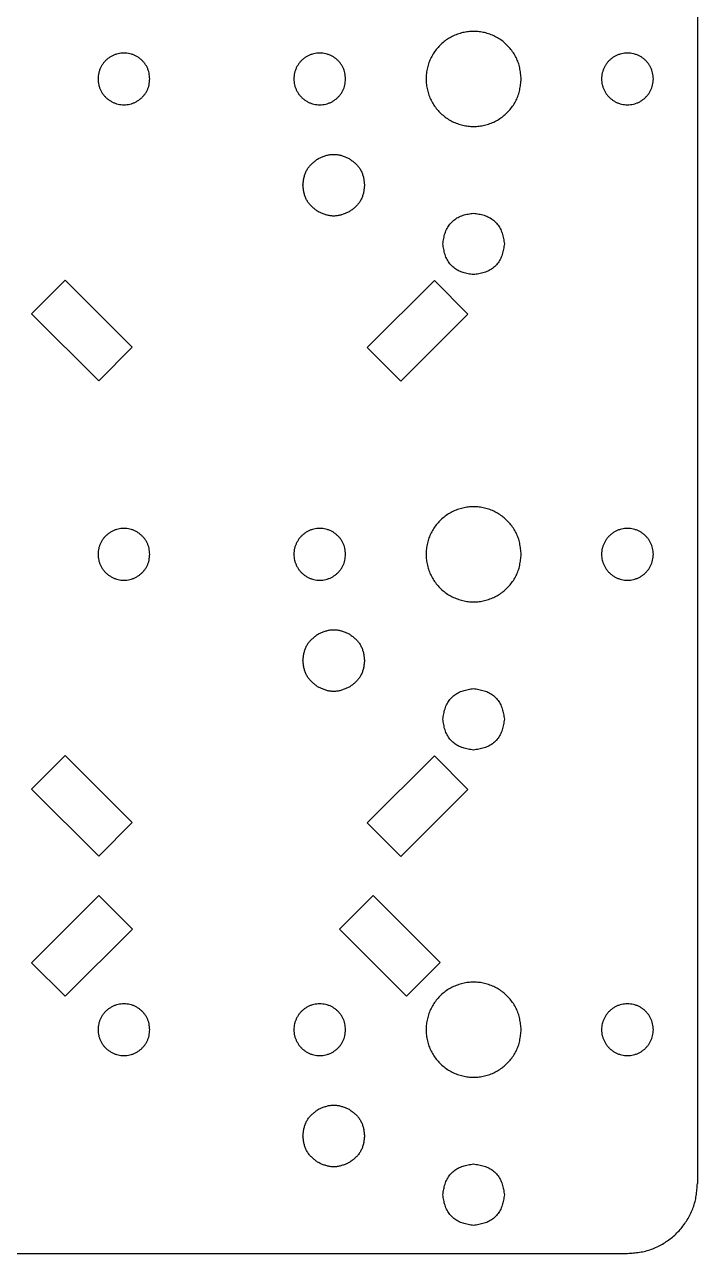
# Model space of a CAD drawing. Extents: x 1 to 215, y -90 to -6.
# Drawn here: x 190.76 to 214.81, y -89.69 to -45.74 of the extents above; entities that cross this region are included whole.
import ezdxf

# ---------------------------------------------------------------- set-up
doc = ezdxf.new("R2010")
doc.units = 0
for name, color, linetype in [('Cork_Diodes', 7, 'CONTINUOUS'), ('Cork_Holes', 7, 'CONTINUOUS'), ('Cork_Outline', 7, 'CONTINUOUS')]:
    doc.layers.add(name, color=color, linetype=linetype)

msp = doc.modelspace()

# ---------------------------------------------------------------- linework, layer by layer
at = {"layer": 'Cork_Diodes', "color": 2}
for points in [[(192.207766, -54.879112), (191.006346, -56.080532)], [(194.607765, -57.279121), (192.207766, -54.879112)], [(203.006201, -57.290683), (205.406199, -54.890674)], [(206.607619, -56.092094), (205.406199, -54.890674)], [(193.406345, -58.480541), (191.006346, -56.080532)], [(204.207621, -58.492103), (206.607619, -56.092094)], [(194.607765, -57.279121), (193.406345, -58.480541)], [(204.207621, -58.492103), (203.006201, -57.290683)], [(192.207766, -71.879332), (191.006346, -73.080752)], [(194.607765, -74.279341), (192.207766, -71.879332)], [(203.006185, -74.290903), (205.406186, -71.890894)], [(206.607606, -73.092314), (205.406186, -71.890894)], [(193.406345, -75.480761), (191.006346, -73.080752)], [(204.207605, -75.492323), (206.607606, -73.092314)], [(194.607765, -74.279341), (193.406345, -75.480761)], [(204.207605, -75.492323), (203.006185, -74.290903)], [(191.008532, -79.289993), (193.40853, -76.890011)], [(194.60995, -78.091431), (193.40853, -76.890011)], [(203.213586, -76.885672), (202.012166, -78.087092)], [(205.613585, -79.285681), (203.213586, -76.885672)], [(192.209952, -80.491413), (194.60995, -78.091431)], [(204.412165, -80.487101), (202.012166, -78.087092)], [(192.209952, -80.491413), (191.008532, -79.289993)], [(205.613585, -79.285681), (204.412165, -80.487101)]]:
    msp.add_lwpolyline(points, dxfattribs=at)
at = {"layer": 'Cork_Holes', "color": 1}
for points, knots in [([(208.5101, -47.685223), (208.503338, -47.751385), (208.489861, -47.883244), (208.46019, -48.079282), (208.411459, -48.270261), (208.335105, -48.451417), (208.235851, -48.620907), (208.116521, -48.778685), (207.980094, -48.922966), (207.827883, -49.051241), (207.662016, -49.160934), (207.484185, -49.250116), (207.297027, -49.318015), (207.104101, -49.363527), (206.908177, -49.38612), (206.711969, -49.386123), (206.516121, -49.363534), (206.323296, -49.318004), (206.136157, -49.25007), (205.958145, -49.160862), (205.791878, -49.051309), (205.639471, -48.923205), (205.50362, -48.778961), (205.386127, -48.620627), (205.288021, -48.450716), (205.209637, -48.2698), (205.15266, -48.080025), (205.11793, -47.883986), (205.106191, -47.685223), (205.11793, -47.48646), (205.15266, -47.290422), (205.209639, -47.100644), (205.288023, -46.919722), (205.386126, -46.749802), (205.503612, -46.59146), (205.639475, -46.447234), (205.79188, -46.319136), (205.958146, -46.209584), (206.136158, -46.120375), (206.323297, -46.05244), (206.516117, -46.006875), (206.711972, -45.98432), (206.908175, -45.984323), (207.104105, -46.006881), (207.297025, -46.052429), (207.484184, -46.120329), (207.662015, -46.209512), (207.827882, -46.319204), (207.980089, -46.447472), (208.116529, -46.591736), (208.235851, -46.749521), (208.335104, -46.919021), (208.411457, -47.100184), (208.460191, -47.291164), (208.489866, -47.487202), (208.50334, -47.619061), (208.5101, -47.685223)], [0, 0, 0, 0, 0.199511, 0.397619, 0.594372, 0.789092, 0.985302, 1.182164, 1.381307, 1.579789, 1.778023, 1.976494, 2.17521, 2.373968, 2.569796, 2.765564, 2.961306, 3.159921, 3.358581, 3.557237, 3.755889, 3.954551, 4.153188, 4.348958, 4.544734, 4.740506, 4.939139, 5.137799, 5.336447, 5.535096, 5.733755, 5.932388, 6.128167, 6.323954, 6.519729, 6.718353, 6.91701, 7.115662, 7.314318, 7.512981, 7.7116, 7.90734, 8.103108, 8.298934, 8.497696, 8.696414, 8.894886, 9.09312, 9.291596, 9.490726, 9.687594, 9.883815, 10.078541, 10.275295, 10.473403, 10.672913, 10.672913, 10.672913, 10.672913]), ([(195.234999, -47.685223), (195.23132, -47.721222), (195.223986, -47.792968), (195.207848, -47.899637), (195.181324, -48.00355), (195.139781, -48.102122), (195.085776, -48.194346), (195.02085, -48.280198), (194.946613, -48.3587), (194.863791, -48.428495), (194.773545, -48.488189), (194.676777, -48.536702), (194.574944, -48.573647), (194.469975, -48.59844), (194.363359, -48.610641), (194.256609, -48.610646), (194.150041, -48.59843), (194.045112, -48.573692), (193.943297, -48.536691), (193.846436, -48.488148), (193.755968, -48.428533), (193.67304, -48.35883), (193.599119, -48.280347), (193.535189, -48.194194), (193.481811, -48.10174), (193.43916, -48.003301), (193.408157, -47.90004), (193.38926, -47.793372), (193.382872, -47.685219), (193.389258, -47.577068), (193.408153, -47.4704), (193.439162, -47.367145), (193.48181, -47.268706), (193.53519, -47.176253), (193.599119, -47.090099), (193.67304, -47.011617), (193.755968, -46.941913), (193.846435, -46.8823), (193.943293, -46.833753), (194.045121, -46.7968), (194.150035, -46.772004), (194.256609, -46.759804), (194.36336, -46.759801), (194.469968, -46.772021), (194.574952, -46.796743), (194.676782, -46.833715), (194.773537, -46.882262), (194.863792, -46.941949), (194.946612, -47.011746), (195.020847, -47.090249), (195.085775, -47.1761), (195.139779, -47.268325), (195.181324, -47.366894), (195.207843, -47.470804), (195.22399, -47.577472), (195.231321, -47.649221), (195.234999, -47.685223)], [0, 0, 0, 0, 0.108553, 0.21635, 0.323408, 0.429357, 0.53612, 0.643238, 0.751593, 0.85959, 0.967456, 1.075444, 1.18357, 1.291719, 1.398265, 1.504786, 1.611286, 1.719348, 1.827451, 1.935546, 2.04364, 2.151735, 2.259813, 2.366337, 2.472865, 2.579386, 2.687466, 2.795563, 2.903648, 3.011744, 3.119835, 3.22791, 3.334431, 3.440959, 3.547483, 3.655561, 3.763656, 3.87175, 3.979842, 4.087936, 4.196006, 4.302506, 4.409027, 4.515574, 4.623713, 4.731843, 4.839844, 4.94771, 5.055707, 5.164061, 5.271179, 5.377942, 5.483891, 5.590943, 5.698734, 5.807299, 5.807299, 5.807299, 5.807299]), ([(202.234985, -47.685223), (202.231306, -47.721222), (202.223972, -47.792968), (202.207834, -47.899637), (202.18131, -48.00355), (202.139767, -48.102122), (202.085762, -48.194346), (202.020836, -48.280198), (201.946599, -48.3587), (201.863777, -48.428495), (201.773531, -48.488189), (201.676763, -48.536702), (201.57493, -48.573647), (201.469961, -48.59844), (201.363345, -48.610641), (201.256595, -48.610646), (201.150027, -48.59843), (201.045098, -48.573692), (200.943283, -48.536691), (200.846422, -48.488148), (200.755954, -48.428533), (200.673026, -48.35883), (200.599105, -48.280347), (200.535175, -48.194194), (200.481797, -48.10174), (200.439146, -48.003301), (200.408143, -47.90004), (200.389246, -47.793372), (200.382858, -47.685219), (200.389244, -47.577068), (200.408139, -47.4704), (200.439148, -47.367145), (200.481796, -47.268706), (200.535176, -47.176253), (200.599105, -47.090099), (200.673026, -47.011617), (200.755954, -46.941913), (200.846421, -46.8823), (200.943279, -46.833753), (201.045107, -46.7968), (201.150021, -46.772004), (201.256595, -46.759804), (201.363346, -46.759801), (201.469954, -46.772021), (201.574938, -46.796743), (201.676768, -46.833715), (201.773523, -46.882262), (201.863778, -46.941949), (201.946598, -47.011746), (202.020833, -47.090249), (202.085761, -47.1761), (202.139765, -47.268325), (202.18131, -47.366894), (202.207829, -47.470804), (202.223976, -47.577472), (202.231307, -47.649221), (202.234985, -47.685223)], [0, 0, 0, 0, 0.108553, 0.21635, 0.323408, 0.429357, 0.53612, 0.643238, 0.751593, 0.85959, 0.967456, 1.075444, 1.18357, 1.291719, 1.398265, 1.504786, 1.611286, 1.719348, 1.827451, 1.935546, 2.04364, 2.151735, 2.259813, 2.366337, 2.472865, 2.579386, 2.687466, 2.795563, 2.903648, 3.011744, 3.119835, 3.22791, 3.334431, 3.440959, 3.547483, 3.655561, 3.763656, 3.87175, 3.979842, 4.087936, 4.196006, 4.302506, 4.409027, 4.515574, 4.623713, 4.731843, 4.839844, 4.94771, 5.055707, 5.164061, 5.271179, 5.377942, 5.483891, 5.590943, 5.698734, 5.807299, 5.807299, 5.807299, 5.807299]), ([(213.234963, -47.685223), (213.231284, -47.721222), (213.22395, -47.792968), (213.207812, -47.899637), (213.181288, -48.00355), (213.139745, -48.102122), (213.08574, -48.194346), (213.020811, -48.280197), (212.946576, -48.3587), (212.863755, -48.428495), (212.773509, -48.488188), (212.676742, -48.536702), (212.574909, -48.573647), (212.469939, -48.59844), (212.363323, -48.610641), (212.256573, -48.610646), (212.150005, -48.59843), (212.045076, -48.573692), (211.943262, -48.536691), (211.8464, -48.488148), (211.755933, -48.428532), (211.673005, -48.35883), (211.599083, -48.280348), (211.535153, -48.194194), (211.481775, -48.10174), (211.439124, -48.003301), (211.408121, -47.90004), (211.389224, -47.793372), (211.382836, -47.685219), (211.389222, -47.577068), (211.408117, -47.4704), (211.439126, -47.367145), (211.481775, -47.268706), (211.535153, -47.176253), (211.599083, -47.090099), (211.673003, -47.011616), (211.755931, -46.941913), (211.846399, -46.8823), (211.943257, -46.833753), (212.045085, -46.7968), (212.149999, -46.772004), (212.256573, -46.759804), (212.363324, -46.759801), (212.469932, -46.772021), (212.574917, -46.796743), (212.676747, -46.833715), (212.773501, -46.882262), (212.863756, -46.941949), (212.946576, -47.011746), (213.020811, -47.090249), (213.085739, -47.1761), (213.139743, -47.268325), (213.181288, -47.366894), (213.207807, -47.470804), (213.223954, -47.577472), (213.231285, -47.649221), (213.234963, -47.685223)], [0, 0, 0, 0, 0.108553, 0.21635, 0.323408, 0.429357, 0.536121, 0.643239, 0.751593, 0.85959, 0.967456, 1.075443, 1.183569, 1.291718, 1.398265, 1.504786, 1.611285, 1.719348, 1.82745, 1.935546, 2.043638, 2.151734, 2.259813, 2.366337, 2.472864, 2.579386, 2.687466, 2.795563, 2.903647, 3.011743, 3.119835, 3.227909, 3.334431, 3.440959, 3.547482, 3.65556, 3.763656, 3.87175, 3.979842, 4.087936, 4.196006, 4.302506, 4.409027, 4.515573, 4.623714, 4.731844, 4.839844, 4.947709, 5.055706, 5.16406, 5.271178, 5.377942, 5.483891, 5.590942, 5.698734, 5.807299, 5.807299, 5.807299, 5.807299]), ([(200.709858, -51.485301), (200.714324, -51.442623), (200.723233, -51.357476), (200.742549, -51.230672), (200.773848, -51.10672), (200.822301, -50.988616), (200.885929, -50.878406), (200.963983, -50.777392), (201.055678, -50.688308), (201.155836, -50.608174), (201.225128, -50.557896), (201.259858, -50.532695)], [0, 0, 0, 0, 0.12873, 0.256825, 0.384523, 0.511259, 0.638496, 0.765223, 0.892931, 1.021029, 1.149753, 1.149753, 1.149753, 1.149753]), ([(201.259858, -50.532695), (201.299052, -50.515216), (201.377245, -50.480345), (201.496727, -50.433673), (201.61972, -50.398784), (201.746231, -50.381715), (201.873485, -50.381707), (201.999983, -50.398805), (202.123004, -50.433589), (202.242469, -50.480323), (202.320664, -50.515209), (202.359858, -50.532695)], [0, 0, 0, 0, 0.128738, 0.256839, 0.384547, 0.511275, 0.638509, 0.765235, 0.892928, 1.021041, 1.149792, 1.149792, 1.149792, 1.149792]), ([(202.359858, -50.532695), (202.394588, -50.557896), (202.46388, -50.608174), (202.564038, -50.688308), (202.655733, -50.777392), (202.733787, -50.878406), (202.797415, -50.988616), (202.845868, -51.106721), (202.877169, -51.230672), (202.89649, -51.357475), (202.905394, -51.442622), (202.909858, -51.485301)], [0, 0, 0, 0, 0.128724, 0.256822, 0.38453, 0.511258, 0.638494, 0.765231, 0.892929, 1.021024, 1.149754, 1.149754, 1.149754, 1.149754]), ([(201.259858, -52.437934), (201.225128, -52.412728), (201.155841, -52.362443), (201.055679, -52.282315), (200.963977, -52.193236), (200.885934, -52.092213), (200.822301, -51.982008), (200.773847, -51.863907), (200.742547, -51.739954), (200.723227, -51.613142), (200.714322, -51.527986), (200.709858, -51.485301)], [0, 0, 0, 0, 0.128731, 0.256826, 0.38453, 0.511266, 0.638498, 0.765229, 0.892928, 1.02103, 1.149778, 1.149778, 1.149778, 1.149778]), ([(202.909858, -51.485301), (202.905392, -51.527986), (202.896484, -51.613142), (202.877168, -51.739954), (202.845869, -51.863907), (202.797415, -51.982008), (202.733782, -52.092213), (202.655739, -52.193236), (202.564037, -52.282315), (202.463875, -52.362443), (202.394588, -52.412728), (202.359858, -52.437934)], [0, 0, 0, 0, 0.128749, 0.25685, 0.384549, 0.51128, 0.638512, 0.765248, 0.892952, 1.021046, 1.149778, 1.149778, 1.149778, 1.149778]), ([(202.359858, -52.437934), (202.320664, -52.455412), (202.242472, -52.490283), (202.122991, -52.536952), (201.999992, -52.571813), (201.873486, -52.588889), (201.746231, -52.588895), (201.619734, -52.571796), (201.496714, -52.537019), (201.377246, -52.490301), (201.299052, -52.455418), (201.259858, -52.437934)], [0, 0, 0, 0, 0.128738, 0.256836, 0.384539, 0.511268, 0.638501, 0.765228, 0.892919, 1.021027, 1.149775, 1.149775, 1.149775, 1.149775]), ([(205.709848, -53.585299), (205.719908, -53.521205), (205.739906, -53.393793), (205.783189, -53.205872), (205.853479, -53.027776), (205.96015, -52.869591), (206.09413, -52.735609), (206.252316, -52.628942), (206.430416, -52.558659), (206.61834, -52.515365), (206.745754, -52.495358), (206.809848, -52.485294)], [0, 0, 0, 0, 0.19462, 0.386887, 0.577546, 0.765391, 0.955006, 1.142837, 1.333506, 1.525779, 1.720402, 1.720402, 1.720402, 1.720402]), ([(206.809848, -52.485294), (206.873942, -52.495358), (207.001356, -52.515364), (207.18928, -52.55866), (207.36738, -52.628941), (207.525566, -52.735609), (207.659546, -52.869591), (207.766217, -53.027776), (207.836507, -53.205872), (207.87979, -53.393793), (207.899788, -53.521205), (207.909848, -53.585299)], [0, 0, 0, 0, 0.194622, 0.386895, 0.577565, 0.765396, 0.955011, 1.142856, 1.333514, 1.525782, 1.720402, 1.720402, 1.720402, 1.720402]), ([(206.809848, -54.685304), (206.745754, -54.675248), (206.618339, -54.655255), (206.430416, -54.611964), (206.25231, -54.541686), (206.094135, -54.434997), (205.960156, -54.301019), (205.853469, -54.142842), (205.783193, -53.964736), (205.739905, -53.776809), (205.719908, -53.649393), (205.709848, -53.585299)], [0, 0, 0, 0, 0.194619, 0.386891, 0.57756, 0.7654, 0.955015, 1.142846, 1.333522, 1.525796, 1.720417, 1.720417, 1.720417, 1.720417]), ([(207.909848, -53.585299), (207.899788, -53.649393), (207.879791, -53.776809), (207.836503, -53.964736), (207.766227, -54.142842), (207.65954, -54.301019), (207.525561, -54.434996), (207.367386, -54.541687), (207.189279, -54.611964), (207.001357, -54.655255), (206.873942, -54.675248), (206.809848, -54.685304)], [0, 0, 0, 0, 0.194621, 0.386895, 0.577571, 0.765401, 0.955016, 1.142857, 1.333526, 1.525798, 1.720417, 1.720417, 1.720417, 1.720417]), ([(208.5101, -64.685179), (208.503338, -64.751341), (208.489861, -64.883199), (208.46019, -65.079238), (208.411458, -65.270218), (208.335104, -65.45138), (208.235851, -65.62088), (208.116529, -65.778666), (207.980089, -65.92293), (207.827882, -66.051198), (207.662015, -66.160889), (207.484184, -66.250073), (207.297026, -66.317974), (207.104104, -66.363514), (206.908176, -66.386101), (206.71197, -66.386103), (206.516118, -66.363521), (206.323297, -66.317963), (206.136158, -66.250026), (205.958146, -66.160817), (205.79188, -66.051266), (205.639475, -65.923168), (205.503612, -65.778942), (205.386126, -65.6206), (205.288023, -65.450679), (205.209639, -65.269757), (205.15266, -65.07998), (205.11793, -64.883941), (205.106191, -64.685179), (205.11793, -64.486416), (205.15266, -64.290377), (205.209637, -64.100601), (205.288021, -63.919686), (205.386127, -63.749775), (205.50362, -63.59144), (205.639471, -63.447197), (205.791878, -63.319093), (205.958145, -63.20954), (206.136157, -63.120332), (206.323296, -63.052398), (206.516121, -63.006868), (206.711969, -62.984279), (206.908177, -62.984281), (207.104101, -63.006875), (207.297027, -63.052387), (207.484184, -63.120286), (207.662015, -63.209468), (207.827883, -63.31916), (207.980094, -63.447435), (208.116521, -63.591716), (208.23585, -63.749494), (208.335105, -63.918985), (208.411459, -64.100141), (208.460191, -64.291119), (208.489866, -64.487157), (208.50334, -64.619016), (208.5101, -64.685179)], [0, 0, 0, 0, 0.199511, 0.397619, 0.594372, 0.789098, 0.985319, 1.182187, 1.381317, 1.579793, 1.778027, 1.976498, 2.175217, 2.373979, 2.569807, 2.765575, 2.961317, 3.159936, 3.358599, 3.557255, 3.755907, 3.954565, 4.153188, 4.348963, 4.54475, 4.740529, 4.939162, 5.137821, 5.33647, 5.535119, 5.733778, 5.932411, 6.128184, 6.32396, 6.519729, 6.718366, 6.917028, 7.11568, 7.314336, 7.512997, 7.711611, 7.907353, 8.103121, 8.298949, 8.497707, 8.696422, 8.894895, 9.093129, 9.29161, 9.490753, 9.687615, 9.883825, 10.078545, 10.275299, 10.473407, 10.672917, 10.672917, 10.672917, 10.672917]), ([(195.234999, -64.685179), (195.23132, -64.721181), (195.223987, -64.792929), (195.207848, -64.899599), (195.181323, -65.003507), (195.139781, -65.102077), (195.085776, -65.194301), (195.02085, -65.280154), (194.946613, -65.358655), (194.863792, -65.428451), (194.773541, -65.488141), (194.676781, -65.536673), (194.574943, -65.573608), (194.469974, -65.598394), (194.363359, -65.610596), (194.256609, -65.610602), (194.150041, -65.598385), (194.045113, -65.573652), (193.943293, -65.536662), (193.846439, -65.488101), (193.755967, -65.428489), (193.67304, -65.358785), (193.599119, -65.280303), (193.53519, -65.194149), (193.481811, -65.101695), (193.439161, -65.003258), (193.408157, -64.900001), (193.389259, -64.793333), (193.382872, -64.685182), (193.389259, -64.57703), (193.408153, -64.470361), (193.439161, -64.367102), (193.481811, -64.268662), (193.53519, -64.176208), (193.599119, -64.090054), (193.67304, -64.011572), (193.755968, -63.94187), (193.846432, -63.882252), (193.943297, -63.833724), (194.04512, -63.79676), (194.150035, -63.771958), (194.256609, -63.75976), (194.36336, -63.759756), (194.469969, -63.771975), (194.574953, -63.796704), (194.676777, -63.833686), (194.773541, -63.882214), (194.863791, -63.941906), (194.946612, -64.011701), (195.020847, -64.090204), (195.085775, -64.176055), (195.139779, -64.268281), (195.181326, -64.366851), (195.207843, -64.470765), (195.223989, -64.577433), (195.231321, -64.64918), (195.234999, -64.685179)], [0, 0, 0, 0, 0.108565, 0.216356, 0.323408, 0.429357, 0.53612, 0.643238, 0.751593, 0.859591, 0.967456, 1.07545, 1.183573, 1.291721, 1.398268, 1.504788, 1.611288, 1.719349, 1.827449, 1.93555, 2.043644, 2.151739, 2.259818, 2.366341, 2.472869, 2.57939, 2.687464, 2.795556, 2.903652, 3.011736, 3.119833, 3.227914, 3.334435, 3.440963, 3.547487, 3.655565, 3.76366, 3.871754, 3.979841, 4.087937, 4.196009, 4.302508, 4.409029, 4.515576, 4.623717, 4.731848, 4.839844, 4.94771, 5.055707, 5.164061, 5.271179, 5.377943, 5.483891, 5.590949, 5.698746, 5.807299, 5.807299, 5.807299, 5.807299]), ([(202.234985, -64.685179), (202.231306, -64.721181), (202.223973, -64.792929), (202.207834, -64.899599), (202.181309, -65.003507), (202.139767, -65.102077), (202.085762, -65.194301), (202.020836, -65.280154), (201.946599, -65.358655), (201.863778, -65.428451), (201.773527, -65.488141), (201.676767, -65.536673), (201.574929, -65.573608), (201.46996, -65.598394), (201.363345, -65.610596), (201.256595, -65.610602), (201.150027, -65.598385), (201.045099, -65.573652), (200.943279, -65.536662), (200.846425, -65.488101), (200.755953, -65.428489), (200.673026, -65.358785), (200.599105, -65.280303), (200.535176, -65.194149), (200.481797, -65.101695), (200.439147, -65.003258), (200.408143, -64.900001), (200.389245, -64.793333), (200.382858, -64.685182), (200.389245, -64.57703), (200.408139, -64.470361), (200.439147, -64.367102), (200.481797, -64.268662), (200.535176, -64.176208), (200.599105, -64.090054), (200.673026, -64.011572), (200.755954, -63.94187), (200.846418, -63.882252), (200.943283, -63.833724), (201.045106, -63.79676), (201.150021, -63.771958), (201.256595, -63.75976), (201.363346, -63.759756), (201.469955, -63.771975), (201.574939, -63.796704), (201.676763, -63.833686), (201.773527, -63.882214), (201.863777, -63.941906), (201.946598, -64.011701), (202.020833, -64.090204), (202.085761, -64.176055), (202.139765, -64.268281), (202.181312, -64.366851), (202.207829, -64.470765), (202.223975, -64.577433), (202.231307, -64.64918), (202.234985, -64.685179)], [0, 0, 0, 0, 0.108565, 0.216356, 0.323408, 0.429357, 0.53612, 0.643238, 0.751593, 0.859591, 0.967456, 1.07545, 1.183573, 1.291721, 1.398268, 1.504788, 1.611288, 1.719349, 1.827449, 1.93555, 2.043644, 2.151739, 2.259818, 2.366341, 2.472869, 2.57939, 2.687464, 2.795556, 2.903652, 3.011736, 3.119833, 3.227914, 3.334435, 3.440963, 3.547487, 3.655565, 3.76366, 3.871754, 3.979841, 4.087937, 4.196009, 4.302508, 4.409029, 4.515576, 4.623717, 4.731848, 4.839844, 4.94771, 5.055707, 5.164061, 5.271179, 5.377943, 5.483891, 5.590949, 5.698746, 5.807299, 5.807299, 5.807299, 5.807299]), ([(213.234963, -64.685179), (213.231284, -64.721181), (213.223951, -64.792929), (213.207812, -64.899599), (213.181287, -65.003507), (213.139745, -65.102077), (213.08574, -65.194302), (213.020811, -65.280153), (212.946576, -65.358656), (212.863755, -65.428452), (212.773505, -65.488141), (212.676746, -65.536673), (212.574908, -65.573608), (212.469938, -65.598394), (212.363323, -65.610597), (212.256573, -65.610602), (212.150005, -65.598385), (212.045077, -65.573652), (211.943257, -65.536662), (211.846403, -65.488101), (211.755932, -65.428489), (211.673005, -65.358785), (211.599083, -65.280303), (211.535154, -65.194149), (211.481775, -65.101695), (211.439125, -65.003258), (211.408121, -64.900001), (211.389223, -64.793333), (211.382836, -64.685182), (211.389223, -64.57703), (211.408117, -64.470361), (211.439125, -64.367102), (211.481775, -64.268662), (211.535153, -64.176208), (211.599083, -64.090055), (211.673003, -64.011571), (211.755932, -63.94187), (211.846395, -63.882253), (211.943261, -63.833724), (212.045084, -63.79676), (212.149999, -63.771958), (212.256573, -63.75976), (212.363324, -63.759756), (212.469933, -63.771975), (212.574918, -63.796704), (212.676742, -63.833686), (212.773505, -63.882215), (212.863755, -63.941906), (212.946576, -64.011701), (213.020811, -64.090204), (213.085739, -64.176055), (213.139743, -64.268281), (213.18129, -64.366851), (213.207807, -64.470765), (213.223953, -64.577433), (213.231285, -64.64918), (213.234963, -64.685179)], [0, 0, 0, 0, 0.108565, 0.216356, 0.323408, 0.429357, 0.536121, 0.643239, 0.751593, 0.85959, 0.967456, 1.075448, 1.183572, 1.29172, 1.398267, 1.504788, 1.611288, 1.719349, 1.827449, 1.93555, 2.043642, 2.151738, 2.259817, 2.366341, 2.472868, 2.57939, 2.687464, 2.795556, 2.903652, 3.011736, 3.119833, 3.227913, 3.334435, 3.440963, 3.547486, 3.655564, 3.76366, 3.871754, 3.979841, 4.087937, 4.196008, 4.302508, 4.409029, 4.515576, 4.623717, 4.731849, 4.839844, 4.94771, 5.055707, 5.164061, 5.271179, 5.377942, 5.483891, 5.590948, 5.698746, 5.807299, 5.807299, 5.807299, 5.807299]), ([(200.709858, -68.485283), (200.714324, -68.442604), (200.723233, -68.357455), (200.742551, -68.230643), (200.77384, -68.106685), (200.822305, -67.988588), (200.88593, -67.878386), (200.963983, -67.777373), (201.05568, -67.688289), (201.155839, -67.608148), (201.225128, -67.557858), (201.259858, -67.532651)], [0, 0, 0, 0, 0.128731, 0.256832, 0.384548, 0.511268, 0.638499, 0.765225, 0.892934, 1.021036, 1.149771, 1.149771, 1.149771, 1.149771]), ([(201.259858, -67.532651), (201.299052, -67.515177), (201.377248, -67.480316), (201.496725, -67.433637), (201.619723, -67.39877), (201.74623, -67.381695), (201.873485, -67.381689), (201.999982, -67.398787), (202.123003, -67.433571), (202.242466, -67.480299), (202.320663, -67.515171), (202.359858, -67.532651)], [0, 0, 0, 0, 0.128733, 0.256834, 0.384538, 0.511267, 0.6385, 0.765226, 0.892919, 1.02103, 1.149773, 1.149773, 1.149773, 1.149773]), ([(202.359858, -67.532651), (202.394588, -67.557858), (202.463877, -67.608148), (202.564036, -67.688289), (202.655733, -67.777373), (202.733786, -67.878386), (202.797411, -67.988588), (202.845875, -68.106686), (202.877167, -68.230643), (202.89649, -68.357454), (202.905395, -68.442604), (202.909858, -68.485283)], [0, 0, 0, 0, 0.128735, 0.256838, 0.384546, 0.511273, 0.638504, 0.765223, 0.89294, 1.021041, 1.149772, 1.149772, 1.149772, 1.149772]), ([(201.259858, -69.437915), (201.225128, -69.412708), (201.155839, -69.362418), (201.05568, -69.282278), (200.963983, -69.193193), (200.885929, -69.092178), (200.822301, -68.981968), (200.773848, -68.863864), (200.742547, -68.739912), (200.723228, -68.613109), (200.714322, -68.527962), (200.709858, -68.485283)], [0, 0, 0, 0, 0.128735, 0.256838, 0.384546, 0.511274, 0.638511, 0.765247, 0.892945, 1.02104, 1.14977, 1.14977, 1.14977, 1.14977]), ([(202.909858, -68.485283), (202.905392, -68.527962), (202.896483, -68.613109), (202.877167, -68.739912), (202.845868, -68.863864), (202.797415, -68.981968), (202.733787, -69.092178), (202.655733, -69.193193), (202.564036, -69.282278), (202.463877, -69.362418), (202.394588, -69.412708), (202.359858, -69.437915)], [0, 0, 0, 0, 0.12873, 0.256825, 0.384523, 0.511259, 0.638496, 0.765223, 0.892932, 1.021034, 1.14977, 1.14977, 1.14977, 1.14977]), ([(202.359858, -69.437915), (202.320664, -69.455387), (202.242468, -69.490245), (202.122988, -69.536912), (201.999996, -69.5718), (201.873485, -69.588873), (201.746234, -69.588866), (201.619711, -69.571821), (201.496746, -69.536829), (201.377247, -69.490224), (201.299052, -69.45538), (201.259858, -69.437915)], [0, 0, 0, 0, 0.128731, 0.256829, 0.384537, 0.511265, 0.638499, 0.765225, 0.892949, 1.021039, 1.149758, 1.149758, 1.149758, 1.149758]), ([(205.709848, -70.585281), (205.719908, -70.521187), (205.739905, -70.393771), (205.783193, -70.205844), (205.853469, -70.027738), (205.960156, -69.869562), (206.094135, -69.735584), (206.25231, -69.628894), (206.430416, -69.558616), (206.618339, -69.515325), (206.745754, -69.495333), (206.809848, -69.485276)], [0, 0, 0, 0, 0.194621, 0.386895, 0.577571, 0.765401, 0.955016, 1.142857, 1.333525, 1.525797, 1.720417, 1.720417, 1.720417, 1.720417]), ([(206.809848, -69.485276), (206.873942, -69.495333), (207.001357, -69.515325), (207.189279, -69.558617), (207.367386, -69.628894), (207.525561, -69.735584), (207.65954, -69.869562), (207.766227, -70.027738), (207.836503, -70.205844), (207.879791, -70.393771), (207.899788, -70.521187), (207.909848, -70.585281)], [0, 0, 0, 0, 0.194619, 0.38689, 0.57756, 0.7654, 0.955015, 1.142846, 1.333522, 1.525796, 1.720417, 1.720417, 1.720417, 1.720417]), ([(206.809848, -71.685286), (206.745754, -71.675222), (206.61834, -71.655216), (206.430416, -71.611921), (206.252316, -71.541639), (206.09413, -71.434971), (205.96015, -71.300989), (205.853479, -71.142805), (205.783189, -70.964708), (205.739906, -70.776788), (205.719908, -70.649375), (205.709848, -70.585281)], [0, 0, 0, 0, 0.194622, 0.386896, 0.577565, 0.765396, 0.955011, 1.142856, 1.333514, 1.525782, 1.720402, 1.720402, 1.720402, 1.720402]), ([(207.909848, -70.585281), (207.899788, -70.649375), (207.87979, -70.776788), (207.836507, -70.964708), (207.766217, -71.142805), (207.659546, -71.300989), (207.525566, -71.434971), (207.36738, -71.541639), (207.18928, -71.611921), (207.001356, -71.655216), (206.873942, -71.675222), (206.809848, -71.685286)], [0, 0, 0, 0, 0.19462, 0.386887, 0.577546, 0.765391, 0.955006, 1.142837, 1.333507, 1.52578, 1.720402, 1.720402, 1.720402, 1.720402]), ([(208.5101, -81.685399), (208.503338, -81.751561), (208.489861, -81.883419), (208.46019, -82.079458), (208.411458, -82.270438), (208.335104, -82.4516), (208.235851, -82.6211), (208.116529, -82.778886), (207.980089, -82.92315), (207.827882, -83.051418), (207.662015, -83.161109), (207.484184, -83.250293), (207.297026, -83.318194), (207.104104, -83.363734), (206.908176, -83.386321), (206.71197, -83.386323), (206.516118, -83.363741), (206.323297, -83.318183), (206.136158, -83.250246), (205.958146, -83.161037), (205.79188, -83.051486), (205.639475, -82.923388), (205.503612, -82.779162), (205.386126, -82.62082), (205.288023, -82.450899), (205.209639, -82.269977), (205.15266, -82.0802), (205.11793, -81.884161), (205.106191, -81.685399), (205.11793, -81.486636), (205.15266, -81.290597), (205.209637, -81.100821), (205.288021, -80.919906), (205.386127, -80.749995), (205.50362, -80.59166), (205.639471, -80.447417), (205.791878, -80.319313), (205.958145, -80.20976), (206.136157, -80.120552), (206.323296, -80.052618), (206.516121, -80.007088), (206.711969, -79.984499), (206.908177, -79.984501), (207.104101, -80.007095), (207.297027, -80.052607), (207.484184, -80.120506), (207.662015, -80.209688), (207.827883, -80.31938), (207.980094, -80.447655), (208.116521, -80.591936), (208.23585, -80.749714), (208.335105, -80.919205), (208.411459, -81.100361), (208.460191, -81.291339), (208.489866, -81.487377), (208.50334, -81.619236), (208.5101, -81.685399)], [0, 0, 0, 0, 0.199511, 0.397619, 0.594372, 0.789098, 0.985319, 1.182187, 1.381317, 1.579793, 1.778027, 1.976498, 2.175217, 2.373979, 2.569807, 2.765575, 2.961317, 3.159936, 3.358599, 3.557255, 3.755907, 3.954565, 4.153188, 4.348963, 4.54475, 4.740529, 4.939162, 5.137821, 5.33647, 5.535119, 5.733778, 5.932411, 6.128184, 6.32396, 6.519729, 6.718366, 6.917028, 7.11568, 7.314336, 7.512997, 7.711611, 7.907353, 8.103121, 8.298949, 8.497707, 8.696422, 8.894895, 9.093129, 9.29161, 9.490753, 9.687615, 9.883825, 10.078545, 10.275299, 10.473407, 10.672917, 10.672917, 10.672917, 10.672917]), ([(195.234999, -81.685399), (195.23132, -81.721401), (195.223987, -81.793149), (195.207848, -81.899819), (195.181323, -82.003727), (195.139781, -82.102297), (195.085776, -82.194521), (195.02085, -82.280374), (194.946613, -82.358875), (194.863792, -82.428671), (194.773541, -82.488361), (194.676781, -82.536893), (194.574943, -82.573828), (194.469974, -82.598614), (194.363359, -82.610816), (194.256609, -82.610822), (194.150041, -82.598605), (194.045113, -82.573872), (193.943293, -82.536882), (193.846439, -82.488321), (193.755967, -82.428709), (193.67304, -82.359005), (193.599119, -82.280523), (193.53519, -82.194369), (193.481811, -82.101915), (193.439161, -82.003478), (193.408157, -81.900221), (193.389259, -81.793553), (193.382872, -81.685402), (193.389259, -81.57725), (193.408153, -81.470581), (193.439161, -81.367322), (193.481811, -81.268882), (193.53519, -81.176428), (193.599119, -81.090274), (193.67304, -81.011792), (193.755968, -80.94209), (193.846432, -80.882472), (193.943297, -80.833944), (194.04512, -80.79698), (194.150035, -80.772178), (194.256609, -80.75998), (194.36336, -80.759976), (194.469969, -80.772195), (194.574953, -80.796924), (194.676777, -80.833906), (194.773541, -80.882434), (194.863791, -80.942126), (194.946612, -81.011921), (195.020847, -81.090424), (195.085775, -81.176275), (195.139779, -81.268501), (195.181326, -81.367071), (195.207843, -81.470985), (195.223989, -81.577653), (195.231321, -81.6494), (195.234999, -81.685399)], [0, 0, 0, 0, 0.108565, 0.216356, 0.323408, 0.429357, 0.53612, 0.643238, 0.751593, 0.859591, 0.967456, 1.07545, 1.183573, 1.291721, 1.398268, 1.504788, 1.611288, 1.719349, 1.827449, 1.93555, 2.043644, 2.151739, 2.259818, 2.366341, 2.472869, 2.57939, 2.687464, 2.795556, 2.903652, 3.011736, 3.119833, 3.227914, 3.334435, 3.440963, 3.547487, 3.655565, 3.76366, 3.871754, 3.979841, 4.087937, 4.196009, 4.302508, 4.409029, 4.515576, 4.623717, 4.731848, 4.839844, 4.94771, 5.055707, 5.164061, 5.271179, 5.377943, 5.483891, 5.590949, 5.698746, 5.807299, 5.807299, 5.807299, 5.807299]), ([(202.234985, -81.685399), (202.231306, -81.721401), (202.223973, -81.793149), (202.207834, -81.899819), (202.181309, -82.003727), (202.139767, -82.102297), (202.085762, -82.194521), (202.020836, -82.280374), (201.946599, -82.358875), (201.863778, -82.428671), (201.773527, -82.488361), (201.676767, -82.536893), (201.574929, -82.573828), (201.46996, -82.598614), (201.363345, -82.610816), (201.256595, -82.610822), (201.150027, -82.598605), (201.045099, -82.573872), (200.943279, -82.536882), (200.846425, -82.488321), (200.755953, -82.428709), (200.673026, -82.359005), (200.599105, -82.280523), (200.535176, -82.194369), (200.481797, -82.101915), (200.439147, -82.003478), (200.408143, -81.900221), (200.389245, -81.793553), (200.382858, -81.685402), (200.389245, -81.57725), (200.408139, -81.470581), (200.439147, -81.367322), (200.481797, -81.268882), (200.535176, -81.176428), (200.599105, -81.090274), (200.673026, -81.011792), (200.755954, -80.94209), (200.846418, -80.882472), (200.943283, -80.833944), (201.045106, -80.79698), (201.150021, -80.772178), (201.256595, -80.75998), (201.363346, -80.759976), (201.469955, -80.772195), (201.574939, -80.796924), (201.676763, -80.833906), (201.773527, -80.882434), (201.863777, -80.942126), (201.946598, -81.011921), (202.020833, -81.090424), (202.085761, -81.176275), (202.139765, -81.268501), (202.181312, -81.367071), (202.207829, -81.470985), (202.223975, -81.577653), (202.231307, -81.6494), (202.234985, -81.685399)], [0, 0, 0, 0, 0.108565, 0.216356, 0.323408, 0.429357, 0.53612, 0.643238, 0.751593, 0.859591, 0.967456, 1.07545, 1.183573, 1.291721, 1.398268, 1.504788, 1.611288, 1.719349, 1.827449, 1.93555, 2.043644, 2.151739, 2.259818, 2.366341, 2.472869, 2.57939, 2.687464, 2.795556, 2.903652, 3.011736, 3.119833, 3.227914, 3.334435, 3.440963, 3.547487, 3.655565, 3.76366, 3.871754, 3.979841, 4.087937, 4.196009, 4.302508, 4.409029, 4.515576, 4.623717, 4.731848, 4.839844, 4.94771, 5.055707, 5.164061, 5.271179, 5.377943, 5.483891, 5.590949, 5.698746, 5.807299, 5.807299, 5.807299, 5.807299]), ([(213.234963, -81.685399), (213.231284, -81.721401), (213.223951, -81.793149), (213.207812, -81.899819), (213.181287, -82.003727), (213.139745, -82.102297), (213.08574, -82.194522), (213.020811, -82.280373), (212.946576, -82.358876), (212.863755, -82.428672), (212.773505, -82.488361), (212.676746, -82.536893), (212.574908, -82.573828), (212.469938, -82.598614), (212.363323, -82.610817), (212.256573, -82.610822), (212.150005, -82.598605), (212.045077, -82.573872), (211.943257, -82.536882), (211.846403, -82.488321), (211.755932, -82.428709), (211.673005, -82.359005), (211.599083, -82.280523), (211.535154, -82.194369), (211.481775, -82.101915), (211.439125, -82.003478), (211.408121, -81.900221), (211.389223, -81.793553), (211.382836, -81.685402), (211.389223, -81.57725), (211.408117, -81.470581), (211.439125, -81.367322), (211.481775, -81.268882), (211.535153, -81.176428), (211.599083, -81.090275), (211.673003, -81.011791), (211.755932, -80.94209), (211.846395, -80.882473), (211.943261, -80.833944), (212.045084, -80.79698), (212.149999, -80.772178), (212.256573, -80.75998), (212.363324, -80.759976), (212.469933, -80.772195), (212.574918, -80.796924), (212.676742, -80.833906), (212.773505, -80.882435), (212.863755, -80.942126), (212.946576, -81.011921), (213.020811, -81.090424), (213.085739, -81.176275), (213.139743, -81.268501), (213.18129, -81.367071), (213.207807, -81.470985), (213.223953, -81.577653), (213.231285, -81.6494), (213.234963, -81.685399)], [0, 0, 0, 0, 0.108565, 0.216356, 0.323408, 0.429357, 0.536121, 0.643239, 0.751593, 0.85959, 0.967456, 1.075448, 1.183572, 1.29172, 1.398267, 1.504788, 1.611288, 1.719349, 1.827449, 1.93555, 2.043642, 2.151738, 2.259817, 2.366341, 2.472868, 2.57939, 2.687464, 2.795556, 2.903652, 3.011736, 3.119833, 3.227913, 3.334435, 3.440963, 3.547486, 3.655564, 3.76366, 3.871754, 3.979841, 4.087937, 4.196008, 4.302508, 4.409029, 4.515576, 4.623717, 4.731849, 4.839844, 4.94771, 5.055707, 5.164061, 5.271179, 5.377942, 5.483891, 5.590948, 5.698746, 5.807299, 5.807299, 5.807299, 5.807299]), ([(200.709858, -85.485239), (200.714324, -85.44256), (200.723233, -85.357413), (200.742549, -85.230609), (200.773848, -85.106657), (200.822301, -84.988554), (200.885929, -84.878344), (200.963983, -84.777329), (201.05568, -84.688244), (201.155839, -84.608104), (201.225128, -84.557813), (201.259858, -84.532606)], [0, 0, 0, 0, 0.12873, 0.256825, 0.384523, 0.511259, 0.638496, 0.765223, 0.892932, 1.021034, 1.14977, 1.14977, 1.14977, 1.14977]), ([(201.259858, -84.532606), (201.299052, -84.515134), (201.377248, -84.480276), (201.496728, -84.433609), (201.61972, -84.398722), (201.746231, -84.381649), (201.873482, -84.381656), (202.000005, -84.398701), (202.12297, -84.433693), (202.242469, -84.480298), (202.320664, -84.515142), (202.359858, -84.532606)], [0, 0, 0, 0, 0.128731, 0.256829, 0.384537, 0.511265, 0.638499, 0.765225, 0.892949, 1.021039, 1.149758, 1.149758, 1.149758, 1.149758]), ([(202.359858, -84.532606), (202.394588, -84.557813), (202.463877, -84.608104), (202.564036, -84.688244), (202.655733, -84.777329), (202.733787, -84.878344), (202.797415, -84.988554), (202.845868, -85.106658), (202.877169, -85.230609), (202.89649, -85.357413), (202.905394, -85.44256), (202.909858, -85.485239)], [0, 0, 0, 0, 0.128735, 0.256838, 0.384546, 0.511274, 0.638511, 0.765247, 0.892946, 1.02104, 1.14977, 1.14977, 1.14977, 1.14977]), ([(201.259858, -86.437871), (201.225128, -86.412664), (201.155839, -86.362373), (201.05568, -86.282233), (200.963983, -86.193148), (200.88593, -86.092136), (200.822305, -85.981934), (200.773843, -85.863839), (200.742547, -85.739885), (200.723228, -85.613073), (200.714322, -85.52792), (200.709858, -85.485239)], [0, 0, 0, 0, 0.128735, 0.256838, 0.384546, 0.511273, 0.638504, 0.765223, 0.892928, 1.021036, 1.149772, 1.149772, 1.149772, 1.149772]), ([(202.909858, -85.485239), (202.905392, -85.52792), (202.896483, -85.613073), (202.877167, -85.739885), (202.845873, -85.863839), (202.797411, -85.981934), (202.733786, -86.092136), (202.655733, -86.193148), (202.564036, -86.282233), (202.463877, -86.362373), (202.394588, -86.412664), (202.359858, -86.437871)], [0, 0, 0, 0, 0.128737, 0.256844, 0.384549, 0.511268, 0.638499, 0.765225, 0.892934, 1.021036, 1.149772, 1.149772, 1.149772, 1.149772]), ([(202.359858, -86.437871), (202.320664, -86.455344), (202.242468, -86.490205), (202.122991, -86.536884), (201.999993, -86.571752), (201.873486, -86.588826), (201.746231, -86.588832), (201.619734, -86.571735), (201.496713, -86.536951), (201.37725, -86.490223), (201.299053, -86.45535), (201.259858, -86.437871)], [0, 0, 0, 0, 0.128733, 0.256834, 0.384538, 0.511267, 0.6385, 0.765226, 0.892919, 1.02103, 1.149773, 1.149773, 1.149773, 1.149773]), ([(205.709848, -87.585236), (205.719908, -87.521143), (205.739906, -87.39373), (205.783189, -87.205809), (205.853479, -87.027713), (205.960151, -86.869526), (206.094134, -86.735541), (206.252309, -86.628849), (206.430416, -86.558577), (206.61834, -86.515296), (206.745754, -86.495293), (206.809848, -86.485231)], [0, 0, 0, 0, 0.19462, 0.386887, 0.577546, 0.765392, 0.955012, 1.142853, 1.333519, 1.52579, 1.720411, 1.720411, 1.720411, 1.720411]), ([(206.809848, -86.485231), (206.873942, -86.495293), (207.001355, -86.515296), (207.189279, -86.558577), (207.367387, -86.628848), (207.525562, -86.735541), (207.659545, -86.869526), (207.766217, -87.027713), (207.836507, -87.205809), (207.87979, -87.39373), (207.899788, -87.521143), (207.909848, -87.585236)], [0, 0, 0, 0, 0.194621, 0.386891, 0.577558, 0.765399, 0.955019, 1.142865, 1.333524, 1.525791, 1.720411, 1.720411, 1.720411, 1.720411]), ([(206.809848, -88.685242), (206.745754, -88.675179), (206.61834, -88.655176), (206.430416, -88.611896), (206.252309, -88.541624), (206.094135, -88.434934), (205.960156, -88.300956), (205.853469, -88.14278), (205.783193, -87.964673), (205.739905, -87.776746), (205.719908, -87.649331), (205.709848, -87.585236)], [0, 0, 0, 0, 0.194621, 0.386892, 0.577558, 0.765399, 0.955014, 1.142844, 1.33352, 1.525794, 1.720415, 1.720415, 1.720415, 1.720415]), ([(207.909848, -87.585236), (207.899788, -87.649331), (207.879791, -87.776746), (207.836503, -87.964673), (207.766227, -88.14278), (207.65954, -88.300956), (207.525561, -88.434933), (207.367387, -88.541625), (207.189279, -88.611896), (207.001355, -88.655177), (206.873942, -88.675179), (206.809848, -88.685242)], [0, 0, 0, 0, 0.194621, 0.386895, 0.577571, 0.765401, 0.955016, 1.142857, 1.333524, 1.525794, 1.720415, 1.720415, 1.720415, 1.720415])]:
    msp.add_open_spline(points, degree=3, knots=knots, dxfattribs=at)
at = {"layer": 'Cork_Outline', "color": 7}
for points in [[(214.8078, -8.182879), (214.8078, -87.184499)], [(3.30962, -89.683859), (212.30844, -89.683859)]]:
    msp.add_lwpolyline(points, dxfattribs=at)
msp.add_open_spline([(212.309964, -89.685393), (212.38284, -89.679843), (212.528303, -89.668765), (212.745406, -89.644231), (212.959338, -89.603765), (213.167149, -89.539898), (213.367522, -89.455785), (213.560403, -89.353698), (213.744736, -89.235985), (213.918682, -89.102988), (214.080188, -88.955493), (214.227683, -88.793986), (214.36068, -88.620038), (214.478404, -88.43571), (214.580485, -88.242824), (214.664603, -88.042457), (214.72848, -87.834649), (214.768926, -87.620715), (214.793465, -87.40361), (214.804538, -87.258145), (214.810086, -87.185266)], degree=3, knots=[0, 0, 0, 0, 0.219257, 0.43764, 0.655177, 0.871385, 1.088545, 1.30618, 1.525303, 1.743945, 1.962267, 2.180589, 2.399233, 2.618359, 2.835995, 3.053154, 3.269353, 3.486894, 3.705278, 3.924541, 3.924541, 3.924541, 3.924541], dxfattribs=at)

doc.saveas('drawing.dxf')
